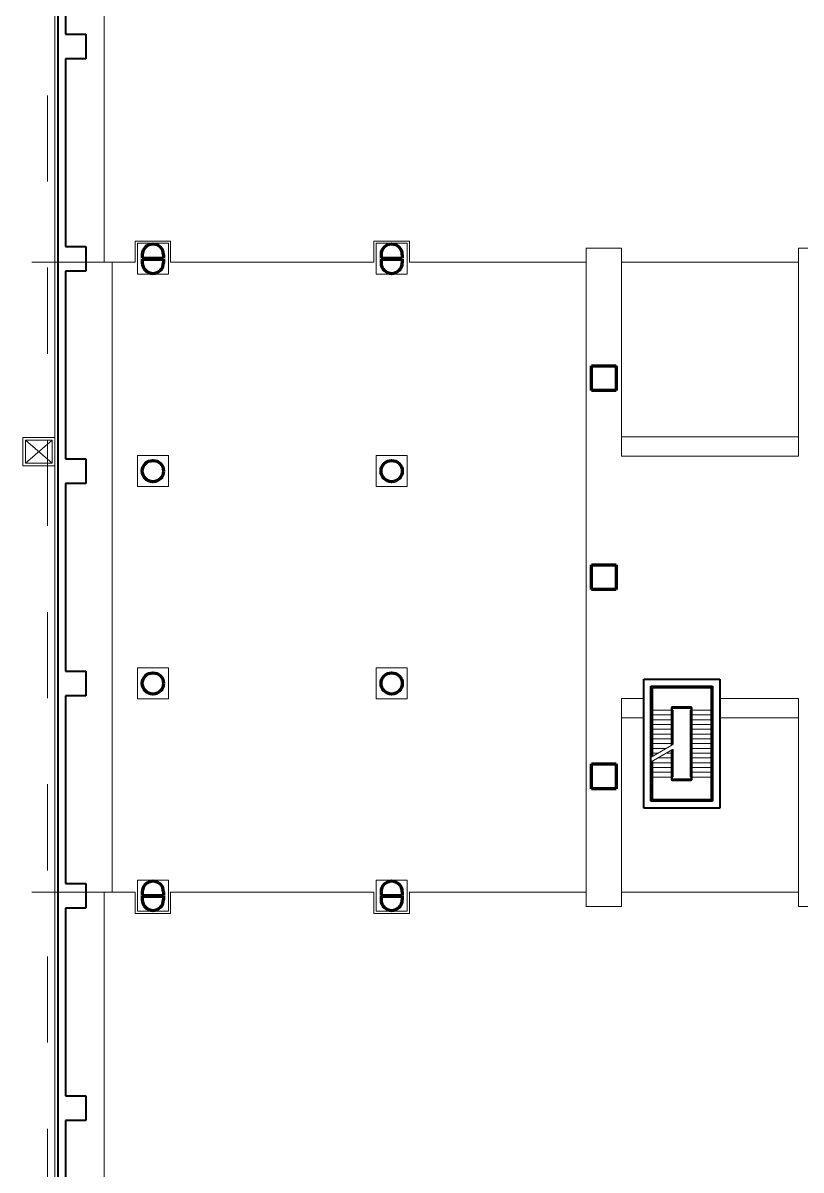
# Model space of a CAD drawing. Header units: metres. Extents: x 1807 to 3745, y 842 to 1968.
# Drawn here: x 3558.2 to 3602.2, y 1388.5 to 1453.3 of the extents above; entities that cross this region are included whole.
import ezdxf

# ---------------------------------------------------------------- set-up
doc = ezdxf.new("R2010")
doc.units = ezdxf.units.M
doc.header["$MEASUREMENT"] = 0
doc.linetypes.add('DGN2', pattern=[9.732586, 4.866293, -4.866293])
doc.layers.add('Level 1', color=7, linetype='Continuous', lineweight=0)

msp = doc.modelspace()

# ---------------------------------------------------------------- linework, layer by layer
at = {"layer": 'Level 1', "color": 7, "linetype": 'DGN2', "lineweight": 0}
msp.add_line((3559.54, 1585.49), (3559.54, 1258.51), dxfattribs=at)
at = {"layer": 'Level 1', "color": 7, "linetype": 'Continuous', "lineweight": 13}
for p, q in [((3562.75, 1526.2), (3562.75, 1439.8)), ((3562.75, 1439.8), (3563.2, 1439.8)), ((3563.2, 1439.8), (3563.2, 1404.2)), ((3559.95, 1429.9), (3558.15, 1429.9)), ((3558.15, 1429.9), (3558.15, 1428.3)), ((3559.8, 1429.75), (3558.3, 1429.75)), ((3558.3, 1429.75), (3558.3, 1428.45)), ((3559.8, 1428.45), (3559.8, 1429.75)), ((3559.95, 1428.3), (3559.95, 1429.9)), ((3558.15, 1428.3), (3559.95, 1428.3)), ((3558.3, 1428.45), (3559.8, 1428.45)), ((3593.67, 1415.83), (3597.13, 1415.83)), ((3593.67, 1409.37), (3593.67, 1415.83)), ((3593.77, 1415.83), (3593.87, 1415.83)), ((3593.77, 1415.83), (3593.775, 1415.825)), ((3593.865, 1415.825), (3593.775, 1415.825)), ((3593.775, 1415.79), (3597.025, 1415.79)), ((3593.812, 1415.79), (3593.812, 1415.825)), ((3593.827, 1415.79), (3593.827, 1415.825)), ((3593.87, 1415.83), (3593.865, 1415.825)), ((3596.93, 1415.83), (3597.03, 1415.83)), ((3596.93, 1415.83), (3596.935, 1415.825)), ((3597.025, 1415.825), (3596.935, 1415.825)), ((3596.972, 1415.79), (3596.972, 1415.825)), ((3596.988, 1415.79), (3596.988, 1415.825)), ((3597.03, 1415.83), (3597.025, 1415.825)), ((3597.13, 1415.83), (3597.13, 1409.37)), ((3593.67, 1415.63), (3593.67, 1415.73)), ((3593.67, 1415.73), (3593.675, 1415.725)), ((3593.67, 1415.63), (3593.675, 1415.635)), ((3593.675, 1415.725), (3593.675, 1415.635)), ((3593.71, 1415.688), (3593.675, 1415.688)), ((3593.71, 1415.672), (3593.675, 1415.672)), ((3593.71, 1411.86), (3593.71, 1415.725)), ((3593.76, 1411.891), (3593.76, 1415.725)), ((3593.775, 1415.74), (3597.025, 1415.74)), ((3597.04, 1409.475), (3597.04, 1415.725)), ((3597.09, 1409.475), (3597.09, 1415.725)), ((3597.09, 1415.688), (3597.125, 1415.688)), ((3597.09, 1415.672), (3597.125, 1415.672)), ((3597.13, 1415.73), (3597.125, 1415.725)), ((3597.125, 1415.725), (3597.125, 1415.635)), ((3597.13, 1415.63), (3597.125, 1415.635)), ((3597.13, 1415.63), (3597.13, 1415.73)), ((3594.8, 1414.635), (3594.8, 1412.483)), ((3594.85, 1414.635), (3594.85, 1412.512)), ((3595.935, 1414.7), (3594.865, 1414.7)), ((3595.935, 1414.65), (3594.865, 1414.65)), ((3594.899, 1414.585), (3594.899, 1414.601)), ((3594.899, 1414.601), (3595.901, 1414.601)), ((3595.901, 1414.585), (3594.899, 1414.585)), ((3594.914, 1414.486), (3594.899, 1414.486)), ((3594.899, 1414.486), (3594.899, 1414.385)), ((3594.914, 1414.385), (3594.914, 1414.486)), ((3594.945, 1414.65), (3594.945, 1414.601)), ((3594.96, 1414.65), (3594.96, 1414.601)), ((3595.84, 1414.65), (3595.84, 1414.601)), ((3595.855, 1414.65), (3595.855, 1414.601)), ((3595.885, 1414.486), (3595.901, 1414.486)), ((3595.885, 1414.325), (3595.885, 1414.486)), ((3595.901, 1414.601), (3595.901, 1414.585)), ((3595.901, 1414.486), (3595.901, 1414.325)), ((3595.95, 1410.565), (3595.95, 1414.635)), ((3596, 1410.565), (3596, 1414.635)), ((3593.67, 1414.335), (3593.67, 1414.435)), ((3593.67, 1414.435), (3593.675, 1414.43)), ((3593.67, 1414.335), (3593.675, 1414.34)), ((3593.675, 1414.43), (3593.675, 1414.34)), ((3593.71, 1414.392), (3593.675, 1414.392)), ((3593.71, 1414.378), (3593.675, 1414.378)), ((3594.85, 1414.392), (3594.899, 1414.392)), ((3594.85, 1414.378), (3594.899, 1414.378)), ((3594.899, 1414.385), (3594.899, 1412.541)), ((3594.899, 1414.385), (3594.914, 1414.385)), ((3594.914, 1414.385), (3594.914, 1412.549)), ((3595.885, 1410.815), (3595.885, 1414.325)), ((3595.901, 1414.325), (3595.885, 1414.325)), ((3595.901, 1414.325), (3595.885, 1414.325)), ((3595.95, 1414.332), (3595.901, 1414.332)), ((3595.901, 1414.325), (3595.901, 1410.815)), ((3595.95, 1414.318), (3595.901, 1414.318)), ((3597.09, 1414.332), (3597.125, 1414.332)), ((3597.09, 1414.318), (3597.125, 1414.318)), ((3597.13, 1414.375), (3597.125, 1414.37)), ((3597.125, 1414.37), (3597.125, 1414.28)), ((3597.13, 1414.275), (3597.125, 1414.28)), ((3597.13, 1414.275), (3597.13, 1414.375)), ((3593.67, 1412.985), (3593.67, 1413.085)), ((3593.67, 1413.085), (3593.675, 1413.08)), ((3593.67, 1412.985), (3593.675, 1412.99)), ((3593.675, 1413.08), (3593.675, 1412.99)), ((3593.71, 1413.043), (3593.675, 1413.043)), ((3593.71, 1413.027), (3593.675, 1413.027)), ((3594.85, 1413.043), (3594.899, 1413.043)), ((3594.85, 1413.027), (3594.899, 1413.027)), ((3595.95, 1412.983), (3595.901, 1412.983)), ((3595.95, 1412.967), (3595.901, 1412.967)), ((3597.09, 1412.983), (3597.125, 1412.983)), ((3597.09, 1412.967), (3597.125, 1412.967)), ((3597.13, 1413.025), (3597.125, 1413.02)), ((3597.125, 1413.02), (3597.125, 1412.93)), ((3597.13, 1412.925), (3597.125, 1412.93)), ((3597.13, 1412.925), (3597.13, 1413.025)), ((3593.67, 1412.275), (3593.67, 1412.175)), ((3593.67, 1412.275), (3593.675, 1412.27)), ((3593.67, 1412.175), (3593.675, 1412.18)), ((3593.675, 1412.18), (3593.675, 1412.27)), ((3593.71, 1412.233), (3593.675, 1412.233)), ((3593.71, 1412.217), (3593.675, 1412.217)), ((3594.8, 1412.213), (3594.8, 1410.565)), ((3594.85, 1412.242), (3594.85, 1410.565)), ((3594.85, 1412.233), (3594.899, 1412.233)), ((3594.85, 1412.217), (3594.899, 1412.217)), ((3594.899, 1412.271), (3594.899, 1410.875)), ((3594.914, 1410.875), (3594.914, 1412.279)), ((3595.95, 1412.172), (3595.901, 1412.172)), ((3595.95, 1412.158), (3595.901, 1412.158)), ((3597.09, 1412.172), (3597.125, 1412.172)), ((3597.09, 1412.158), (3597.125, 1412.158)), ((3597.13, 1412.215), (3597.125, 1412.21)), ((3597.125, 1412.12), (3597.125, 1412.21)), ((3597.13, 1412.115), (3597.125, 1412.12)), ((3597.13, 1412.215), (3597.13, 1412.115)), ((3593.71, 1409.475), (3593.71, 1411.591)), ((3593.76, 1409.475), (3593.76, 1411.624)), ((3593.67, 1410.925), (3593.67, 1410.825)), ((3593.67, 1410.925), (3593.675, 1410.92)), ((3593.67, 1410.825), (3593.675, 1410.83)), ((3593.675, 1410.83), (3593.675, 1410.92)), ((3593.71, 1410.882), (3593.675, 1410.882)), ((3593.71, 1410.868), (3593.675, 1410.868)), ((3594.85, 1410.882), (3594.899, 1410.882)), ((3594.85, 1410.868), (3594.899, 1410.868)), ((3594.899, 1410.875), (3594.914, 1410.875)), ((3594.899, 1410.875), (3594.914, 1410.875)), ((3594.899, 1410.715), (3594.899, 1410.875)), ((3594.914, 1410.715), (3594.899, 1410.715)), ((3595.901, 1410.614), (3594.899, 1410.614)), ((3594.899, 1410.614), (3594.899, 1410.6)), ((3594.899, 1410.6), (3595.901, 1410.6)), ((3594.914, 1410.875), (3594.914, 1410.715)), ((3594.945, 1410.55), (3594.945, 1410.6)), ((3594.96, 1410.55), (3594.96, 1410.6)), ((3595.84, 1410.55), (3595.84, 1410.6)), ((3595.855, 1410.55), (3595.855, 1410.6)), ((3595.901, 1410.815), (3595.885, 1410.815)), ((3595.901, 1410.815), (3595.885, 1410.815)), ((3595.885, 1410.815), (3595.885, 1410.715)), ((3595.885, 1410.715), (3595.901, 1410.715)), ((3595.95, 1410.822), (3595.901, 1410.822)), ((3595.901, 1410.715), (3595.901, 1410.815)), ((3595.95, 1410.807), (3595.901, 1410.807)), ((3595.901, 1410.6), (3595.901, 1410.614)), ((3597.09, 1410.822), (3597.125, 1410.822)), ((3597.09, 1410.807), (3597.125, 1410.807)), ((3597.13, 1410.865), (3597.125, 1410.86)), ((3597.125, 1410.77), (3597.125, 1410.86)), ((3597.13, 1410.765), (3597.125, 1410.77)), ((3597.13, 1410.865), (3597.13, 1410.765)), ((3594.865, 1410.55), (3595.935, 1410.55)), ((3594.865, 1410.5), (3595.935, 1410.5)), ((3593.67, 1409.57), (3593.67, 1409.47)), ((3593.67, 1409.57), (3593.675, 1409.565)), ((3593.67, 1409.47), (3593.675, 1409.475)), ((3597.13, 1409.37), (3593.67, 1409.37)), ((3593.675, 1409.475), (3593.675, 1409.565)), ((3593.71, 1409.527), (3593.675, 1409.527)), ((3593.71, 1409.513), (3593.675, 1409.513)), ((3593.77, 1409.37), (3593.775, 1409.375)), ((3593.77, 1409.37), (3593.87, 1409.37)), ((3593.775, 1409.46), (3597.025, 1409.46)), ((3593.775, 1409.41), (3597.025, 1409.41)), ((3593.865, 1409.375), (3593.775, 1409.375)), ((3593.812, 1409.41), (3593.812, 1409.375)), ((3593.827, 1409.41), (3593.827, 1409.375)), ((3593.87, 1409.37), (3593.865, 1409.375)), ((3596.93, 1409.37), (3596.935, 1409.375)), ((3596.93, 1409.37), (3597.03, 1409.37)), ((3597.025, 1409.375), (3596.935, 1409.375)), ((3596.972, 1409.41), (3596.972, 1409.375)), ((3596.988, 1409.41), (3596.988, 1409.375)), ((3597.03, 1409.37), (3597.025, 1409.375)), ((3597.09, 1409.527), (3597.125, 1409.527)), ((3597.09, 1409.513), (3597.125, 1409.513)), ((3597.13, 1409.57), (3597.125, 1409.565)), ((3597.125, 1409.475), (3597.125, 1409.565)), ((3597.13, 1409.47), (3597.125, 1409.475)), ((3597.13, 1409.57), (3597.13, 1409.47)), ((3563.2, 1404.2), (3562.75, 1404.2)), ((3562.75, 1404.2), (3562.75, 1320.35))]:
    msp.add_line(p, q, dxfattribs=at)
at = {"layer": 'Level 1', "color": 7, "linetype": 'Continuous', "lineweight": 40}
for p, q in [((3560.15, 1321.1), (3560.15, 1522.9)), ((3560.55, 1463.3), (3560.55, 1452.7)), ((3560.55, 1452.7), (3561.7, 1452.7)), ((3561.7, 1452.7), (3561.7, 1451.3)), ((3560.55, 1451.3), (3560.55, 1440.7)), ((3561.7, 1451.3), (3560.55, 1451.3)), ((3560.55, 1440.7), (3561.7, 1440.7)), ((3561.7, 1440.7), (3561.7, 1439.3)), ((3560.55, 1439.3), (3560.55, 1428.7)), ((3561.7, 1439.3), (3560.55, 1439.3)), ((3560.55, 1428.7), (3561.7, 1428.7)), ((3561.7, 1428.7), (3561.7, 1427.3)), ((3560.55, 1427.3), (3560.55, 1416.7)), ((3561.7, 1427.3), (3560.55, 1427.3)), ((3560.55, 1416.7), (3561.7, 1416.7)), ((3561.7, 1416.7), (3561.7, 1415.3)), ((3593.25, 1416.25), (3597.55, 1416.25)), ((3593.25, 1408.95), (3593.25, 1416.25)), ((3593.65, 1415.85), (3597.15, 1415.85)), ((3593.65, 1409.35), (3593.65, 1415.85)), ((3597.15, 1415.85), (3597.15, 1409.35)), ((3597.55, 1416.25), (3597.55, 1408.95)), ((3560.55, 1415.3), (3560.55, 1404.7)), ((3561.7, 1415.3), (3560.55, 1415.3)), ((3597.15, 1409.35), (3593.65, 1409.35)), ((3597.55, 1408.95), (3593.25, 1408.95)), ((3560.55, 1404.7), (3561.7, 1404.7)), ((3561.7, 1404.7), (3561.7, 1403.3)), ((3560.55, 1403.3), (3560.55, 1392.7)), ((3561.7, 1403.3), (3560.55, 1403.3)), ((3560.55, 1392.7), (3561.7, 1392.7)), ((3561.7, 1392.7), (3561.7, 1391.3)), ((3560.55, 1391.3), (3560.55, 1380.7)), ((3561.7, 1391.3), (3560.55, 1391.3))]:
    msp.add_line(p, q, dxfattribs=at)
at = {"layer": 'Level 1', "color": 7, "linetype": 'Continuous', "lineweight": 0}
for p, q in [((3559.95, 1521.425), (3559.95, 1322.575)), ((3564.5, 1439.8), (3564.5, 1441)), ((3564.5, 1441), (3566.5, 1441)), ((3564.5, 1439.8), (3564.5, 1441)), ((3564.5, 1441), (3566.5, 1441)), ((3564.625, 1440.875), (3566.375, 1440.875)), ((3564.625, 1439.125), (3564.625, 1440.875)), ((3564.625, 1440.875), (3566.375, 1440.875)), ((3564.625, 1439.125), (3564.625, 1440.875)), ((3566.375, 1440.875), (3566.375, 1439.125)), ((3566.375, 1440.875), (3566.375, 1439.125)), ((3566.5, 1441), (3566.5, 1439.8)), ((3566.5, 1441), (3566.5, 1439.8)), ((3578, 1439.8), (3578, 1441)), ((3578, 1441), (3580, 1441)), ((3578, 1439.8), (3578, 1441)), ((3578, 1441), (3580, 1441)), ((3578.125, 1440.875), (3579.875, 1440.875)), ((3578.125, 1439.125), (3578.125, 1440.875)), ((3578.125, 1440.875), (3579.875, 1440.875)), ((3578.125, 1439.125), (3578.125, 1440.875)), ((3579.875, 1440.875), (3579.875, 1439.125)), ((3579.875, 1440.875), (3579.875, 1439.125)), ((3580, 1441), (3580, 1439.8)), ((3580, 1441), (3580, 1439.8)), ((3590, 1439.8), (3590, 1440.6)), ((3590, 1440.6), (3592, 1440.6)), ((3590, 1439.8), (3590, 1440.6)), ((3590, 1440.6), (3592, 1440.6)), ((3592, 1440.6), (3592, 1439.8)), ((3592, 1440.6), (3592, 1439.8)), ((3602, 1439.8), (3602, 1440.6)), ((3602, 1440.6), (3604, 1440.6)), ((3558.656, 1439.8), (3564.5, 1439.8)), ((3563.2, 1439.8), (3564.5, 1439.8)), ((3566.5, 1439.8), (3578, 1439.8)), ((3566.5, 1439.8), (3578, 1439.8)), ((3580, 1439.8), (3590, 1439.8)), ((3580, 1439.8), (3590, 1439.8)), ((3590, 1439.8), (3590, 1404.2)), ((3590, 1439.8), (3590, 1404.2)), ((3592, 1439.8), (3592, 1428.85)), ((3592, 1439.8), (3592.3, 1439.8)), ((3592, 1439.8), (3592, 1428.85)), ((3592, 1439.8), (3602, 1439.8)), ((3602, 1439.8), (3602, 1428.85)), ((3566.375, 1439.125), (3564.625, 1439.125)), ((3566.375, 1439.125), (3564.625, 1439.125)), ((3579.875, 1439.125), (3578.125, 1439.125)), ((3579.875, 1439.125), (3578.125, 1439.125)), ((3559.8, 1429.75), (3558.3, 1428.45)), ((3558.3, 1429.75), (3559.8, 1428.45)), ((3592, 1429.935), (3592.3, 1429.935)), ((3592, 1429.935), (3602, 1429.935)), ((3564.625, 1428.875), (3566.375, 1428.875)), ((3564.625, 1427.125), (3564.625, 1428.875)), ((3564.625, 1428.875), (3566.375, 1428.875)), ((3564.625, 1427.125), (3564.625, 1428.875)), ((3566.375, 1428.875), (3566.375, 1427.125)), ((3566.375, 1428.875), (3566.375, 1427.125)), ((3578.125, 1428.875), (3579.875, 1428.875)), ((3578.125, 1427.125), (3578.125, 1428.875)), ((3578.125, 1428.875), (3579.875, 1428.875)), ((3578.125, 1427.125), (3578.125, 1428.875)), ((3579.875, 1428.875), (3579.875, 1427.125)), ((3579.875, 1428.875), (3579.875, 1427.125)), ((3592, 1428.85), (3592.3, 1428.85)), ((3592, 1428.85), (3602, 1428.85)), ((3566.375, 1427.125), (3564.625, 1427.125)), ((3566.375, 1427.125), (3564.625, 1427.125)), ((3579.875, 1427.125), (3578.125, 1427.125)), ((3579.875, 1427.125), (3578.125, 1427.125)), ((3564.625, 1416.875), (3566.375, 1416.875)), ((3564.625, 1415.125), (3564.625, 1416.875)), ((3564.625, 1416.875), (3566.375, 1416.875)), ((3564.625, 1415.125), (3564.625, 1416.875)), ((3566.375, 1416.875), (3566.375, 1415.125)), ((3566.375, 1416.875), (3566.375, 1415.125)), ((3578.125, 1416.875), (3579.875, 1416.875)), ((3578.125, 1415.125), (3578.125, 1416.875)), ((3578.125, 1416.875), (3579.875, 1416.875)), ((3578.125, 1415.125), (3578.125, 1416.875)), ((3579.875, 1416.875), (3579.875, 1415.125)), ((3579.875, 1416.875), (3579.875, 1415.125)), ((3595.35, 1415.83), (3595.45, 1415.83)), ((3595.35, 1415.83), (3595.355, 1415.825)), ((3595.445, 1415.825), (3595.355, 1415.825)), ((3595.392, 1415.79), (3595.392, 1415.825)), ((3595.407, 1415.79), (3595.407, 1415.825)), ((3595.45, 1415.83), (3595.445, 1415.825)), ((3592, 1415.15), (3592, 1404.2)), ((3592, 1415.15), (3592.3, 1415.15)), ((3592, 1415.15), (3592, 1404.2)), ((3592, 1415.15), (3593.25, 1415.15)), ((3597.55, 1415.15), (3602, 1415.15)), ((3602, 1415.15), (3602, 1404.2)), ((3566.375, 1415.125), (3564.625, 1415.125)), ((3566.375, 1415.125), (3564.625, 1415.125)), ((3579.875, 1415.125), (3578.125, 1415.125)), ((3579.875, 1415.125), (3578.125, 1415.125)), ((3593.71, 1414.49), (3593.67, 1414.49)), ((3594.8, 1414.49), (3593.76, 1414.49)), ((3594.875, 1414.49), (3594.85, 1414.49)), ((3594.875, 1414.625), (3595.925, 1414.625)), ((3594.875, 1412.535), (3594.875, 1414.625)), ((3595.925, 1414.625), (3595.925, 1410.575)), ((3595.925, 1414.49), (3595.95, 1414.49)), ((3596, 1414.49), (3597.04, 1414.49)), ((3597.09, 1414.49), (3597.13, 1414.49)), ((3592, 1414.065), (3592.3, 1414.065)), ((3592, 1414.065), (3593.25, 1414.065)), ((3593.71, 1414.22), (3593.67, 1414.22)), ((3593.71, 1413.95), (3593.67, 1413.95)), ((3594.8, 1414.22), (3593.76, 1414.22)), ((3594.8, 1413.95), (3593.76, 1413.95)), ((3594.875, 1414.22), (3594.85, 1414.22)), ((3594.875, 1413.95), (3594.85, 1413.95)), ((3595.925, 1414.22), (3595.95, 1414.22)), ((3595.925, 1413.95), (3595.95, 1413.95)), ((3596, 1414.22), (3597.04, 1414.22)), ((3596, 1413.95), (3597.04, 1413.95)), ((3597.09, 1414.22), (3597.13, 1414.22)), ((3597.09, 1413.95), (3597.13, 1413.95)), ((3597.55, 1414.065), (3602, 1414.065)), ((3593.71, 1413.68), (3593.67, 1413.68)), ((3593.71, 1413.41), (3593.67, 1413.41)), ((3594.8, 1413.68), (3593.76, 1413.68)), ((3594.8, 1413.41), (3593.76, 1413.41)), ((3594.875, 1413.68), (3594.85, 1413.68)), ((3594.875, 1413.41), (3594.85, 1413.41)), ((3595.925, 1413.68), (3595.95, 1413.68)), ((3595.925, 1413.41), (3595.95, 1413.41)), ((3596, 1413.68), (3597.04, 1413.68)), ((3596, 1413.41), (3597.04, 1413.41)), ((3597.09, 1413.68), (3597.13, 1413.68)), ((3597.09, 1413.41), (3597.13, 1413.41)), ((3593.71, 1413.14), (3593.67, 1413.14)), ((3593.71, 1412.87), (3593.67, 1412.87)), ((3593.71, 1412.6), (3593.67, 1412.6)), ((3594.8, 1413.14), (3593.76, 1413.14)), ((3594.8, 1412.87), (3593.76, 1412.87)), ((3594.8, 1412.6), (3593.76, 1412.6)), ((3594.875, 1413.14), (3594.85, 1413.14)), ((3594.875, 1412.87), (3594.85, 1412.87)), ((3594.875, 1412.6), (3594.85, 1412.6)), ((3595.925, 1413.14), (3595.95, 1413.14)), ((3595.925, 1412.87), (3595.95, 1412.87)), ((3595.925, 1412.6), (3595.95, 1412.6)), ((3596, 1413.14), (3597.04, 1413.14)), ((3596, 1412.87), (3597.04, 1412.87)), ((3596, 1412.6), (3597.04, 1412.6)), ((3597.09, 1413.14), (3597.13, 1413.14)), ((3597.09, 1412.87), (3597.13, 1412.87)), ((3597.09, 1412.6), (3597.13, 1412.6)), ((3593.67, 1411.84), (3594.85, 1412.521)), ((3593.71, 1412.33), (3593.67, 1412.33)), ((3593.67, 1411.57), (3594.875, 1412.265)), ((3593.71, 1412.06), (3593.67, 1412.06)), ((3594.519, 1412.33), (3593.76, 1412.33)), ((3594.052, 1412.06), (3593.76, 1412.06)), ((3594.8, 1412.06), (3594.519, 1412.06)), ((3594.875, 1412.06), (3594.85, 1412.06)), ((3594.875, 1410.575), (3594.875, 1412.265)), ((3595.925, 1412.33), (3595.95, 1412.33)), ((3595.925, 1412.06), (3595.95, 1412.06)), ((3596, 1412.33), (3597.04, 1412.33)), ((3596, 1412.06), (3597.04, 1412.06)), ((3597.09, 1412.33), (3597.13, 1412.33)), ((3597.09, 1412.06), (3597.13, 1412.06)), ((3593.71, 1411.52), (3593.67, 1411.52)), ((3593.71, 1411.25), (3593.67, 1411.25)), ((3594.8, 1411.52), (3593.76, 1411.52)), ((3594.8, 1411.25), (3593.76, 1411.25)), ((3594.8, 1411.79), (3594.052, 1411.79)), ((3594.875, 1411.79), (3594.85, 1411.79)), ((3594.875, 1411.52), (3594.85, 1411.52)), ((3594.875, 1411.25), (3594.85, 1411.25)), ((3595.925, 1411.79), (3595.95, 1411.79)), ((3595.925, 1411.52), (3595.95, 1411.52)), ((3595.925, 1411.25), (3595.95, 1411.25)), ((3596, 1411.79), (3597.04, 1411.79)), ((3596, 1411.52), (3597.04, 1411.52)), ((3596, 1411.25), (3597.04, 1411.25)), ((3597.09, 1411.79), (3597.13, 1411.79)), ((3597.09, 1411.52), (3597.13, 1411.52)), ((3597.09, 1411.25), (3597.13, 1411.25)), ((3593.71, 1410.98), (3593.67, 1410.98)), ((3593.71, 1410.71), (3593.67, 1410.71)), ((3594.8, 1410.98), (3593.76, 1410.98)), ((3594.8, 1410.71), (3593.76, 1410.71)), ((3594.875, 1410.98), (3594.85, 1410.98)), ((3594.875, 1410.71), (3594.85, 1410.71)), ((3595.925, 1410.98), (3595.95, 1410.98)), ((3595.925, 1410.71), (3595.95, 1410.71)), ((3596, 1410.98), (3597.04, 1410.98)), ((3596, 1410.71), (3597.04, 1410.71)), ((3597.09, 1410.98), (3597.13, 1410.98)), ((3597.09, 1410.71), (3597.13, 1410.71)), ((3595.925, 1410.575), (3594.875, 1410.575)), ((3595.35, 1409.37), (3595.355, 1409.375)), ((3595.35, 1409.37), (3595.45, 1409.37)), ((3595.445, 1409.375), (3595.355, 1409.375)), ((3595.392, 1409.41), (3595.392, 1409.375)), ((3595.407, 1409.41), (3595.407, 1409.375)), ((3595.45, 1409.37), (3595.445, 1409.375)), ((3564.625, 1404.875), (3566.375, 1404.875)), ((3564.625, 1403.125), (3564.625, 1404.875)), ((3564.625, 1404.875), (3566.375, 1404.875)), ((3564.625, 1403.125), (3564.625, 1404.875)), ((3566.375, 1404.875), (3566.375, 1403.125)), ((3566.375, 1404.875), (3566.375, 1403.125)), ((3578.125, 1404.875), (3579.875, 1404.875)), ((3578.125, 1403.125), (3578.125, 1404.875)), ((3578.125, 1404.875), (3579.875, 1404.875)), ((3578.125, 1403.125), (3578.125, 1404.875)), ((3579.875, 1404.875), (3579.875, 1403.125)), ((3579.875, 1404.875), (3579.875, 1403.125)), ((3564.5, 1404.2), (3558.656, 1404.2)), ((3564.5, 1404.2), (3563.2, 1404.2)), ((3564.5, 1403), (3564.5, 1404.2)), ((3564.5, 1403), (3564.5, 1404.2)), ((3578, 1404.2), (3566.5, 1404.2)), ((3566.5, 1404.2), (3566.5, 1403)), ((3578, 1404.2), (3566.5, 1404.2)), ((3566.5, 1404.2), (3566.5, 1403)), ((3578, 1403), (3578, 1404.2)), ((3578, 1403), (3578, 1404.2)), ((3590, 1404.2), (3580, 1404.2)), ((3580, 1404.2), (3580, 1403)), ((3590, 1404.2), (3580, 1404.2)), ((3580, 1404.2), (3580, 1403)), ((3590, 1403.4), (3590, 1404.2)), ((3590, 1403.4), (3590, 1404.2)), ((3592, 1404.2), (3592, 1403.4)), ((3592.3, 1404.2), (3592, 1404.2)), ((3602, 1404.2), (3592, 1404.2)), ((3592, 1404.2), (3592, 1403.4)), ((3602, 1403.4), (3602, 1404.2)), ((3566.5, 1403), (3564.5, 1403)), ((3566.5, 1403), (3564.5, 1403)), ((3566.375, 1403.125), (3564.625, 1403.125)), ((3566.375, 1403.125), (3564.625, 1403.125)), ((3580, 1403), (3578, 1403)), ((3580, 1403), (3578, 1403)), ((3579.875, 1403.125), (3578.125, 1403.125)), ((3579.875, 1403.125), (3578.125, 1403.125)), ((3592, 1403.4), (3590, 1403.4)), ((3592, 1403.4), (3590, 1403.4)), ((3604, 1403.4), (3602, 1403.4))]:
    msp.add_line(p, q, dxfattribs=at)
at = {"layer": 'Level 1', "color": 7, "linetype": 'Continuous', "lineweight": 70}
for p, q in [((3564.9, 1440.225), (3564.9, 1440.025)), ((3564.9, 1440.225), (3564.9, 1440.025)), ((3564.9, 1440.025), (3566.1, 1440.025)), ((3564.9, 1440.025), (3566.1, 1440.025)), ((3564.9, 1439.975), (3566.1, 1439.975)), ((3564.9, 1439.975), (3564.9, 1439.775)), ((3564.9, 1439.975), (3566.1, 1439.975)), ((3564.9, 1439.975), (3564.9, 1439.775)), ((3566.1, 1440.225), (3566.1, 1440.025)), ((3566.1, 1440.225), (3566.1, 1440.025)), ((3566.1, 1439.975), (3566.1, 1439.775)), ((3566.1, 1439.975), (3566.1, 1439.775)), ((3578.4, 1440.225), (3578.4, 1440.025)), ((3578.4, 1440.225), (3578.4, 1440.025)), ((3578.4, 1440.025), (3579.6, 1440.025)), ((3578.4, 1440.025), (3579.6, 1440.025)), ((3578.4, 1439.975), (3579.6, 1439.975)), ((3578.4, 1439.975), (3578.4, 1439.775)), ((3578.4, 1439.975), (3579.6, 1439.975)), ((3578.4, 1439.975), (3578.4, 1439.775)), ((3579.6, 1440.225), (3579.6, 1440.025)), ((3579.6, 1440.225), (3579.6, 1440.025)), ((3579.6, 1439.975), (3579.6, 1439.775)), ((3579.6, 1439.975), (3579.6, 1439.775)), ((3590.3, 1433.95), (3591.7, 1433.95)), ((3590.3, 1432.55), (3590.3, 1433.95)), ((3590.3, 1433.95), (3591.7, 1433.95)), ((3590.3, 1432.55), (3590.3, 1433.95)), ((3591.7, 1433.95), (3591.7, 1432.55)), ((3591.7, 1433.95), (3591.7, 1432.55)), ((3591.7, 1432.55), (3590.3, 1432.55)), ((3591.7, 1432.55), (3590.3, 1432.55)), ((3590.3, 1422.7), (3591.7, 1422.7)), ((3590.3, 1421.3), (3590.3, 1422.7)), ((3590.3, 1422.7), (3591.7, 1422.7)), ((3590.3, 1421.3), (3590.3, 1422.7)), ((3591.7, 1422.7), (3591.7, 1421.3)), ((3591.7, 1422.7), (3591.7, 1421.3)), ((3591.7, 1421.3), (3590.3, 1421.3)), ((3591.7, 1421.3), (3590.3, 1421.3)), ((3590.3, 1411.45), (3591.7, 1411.45)), ((3590.3, 1410.05), (3590.3, 1411.45)), ((3590.3, 1411.45), (3591.7, 1411.45)), ((3590.3, 1410.05), (3590.3, 1411.45)), ((3591.7, 1411.45), (3591.7, 1410.05)), ((3591.7, 1411.45), (3591.7, 1410.05)), ((3591.7, 1410.05), (3590.3, 1410.05)), ((3591.7, 1410.05), (3590.3, 1410.05)), ((3564.9, 1404.225), (3564.9, 1404.025)), ((3564.9, 1404.225), (3564.9, 1404.025)), ((3566.1, 1404.225), (3566.1, 1404.025)), ((3566.1, 1404.225), (3566.1, 1404.025)), ((3578.4, 1404.225), (3578.4, 1404.025)), ((3578.4, 1404.225), (3578.4, 1404.025)), ((3579.6, 1404.225), (3579.6, 1404.025)), ((3579.6, 1404.225), (3579.6, 1404.025)), ((3564.9, 1404.025), (3566.1, 1404.025)), ((3564.9, 1404.025), (3566.1, 1404.025)), ((3564.9, 1403.975), (3566.1, 1403.975)), ((3564.9, 1403.975), (3564.9, 1403.775)), ((3564.9, 1403.975), (3566.1, 1403.975)), ((3564.9, 1403.975), (3564.9, 1403.775)), ((3566.1, 1403.975), (3566.1, 1403.775)), ((3566.1, 1403.975), (3566.1, 1403.775)), ((3578.4, 1404.025), (3579.6, 1404.025)), ((3578.4, 1404.025), (3579.6, 1404.025)), ((3578.4, 1403.975), (3579.6, 1403.975)), ((3578.4, 1403.975), (3578.4, 1403.775)), ((3578.4, 1403.975), (3579.6, 1403.975)), ((3578.4, 1403.975), (3578.4, 1403.775)), ((3579.6, 1403.975), (3579.6, 1403.775)), ((3579.6, 1403.975), (3579.6, 1403.775))]:
    msp.add_line(p, q, dxfattribs=at)
for centre in [(3565.5, 1428), (3565.5, 1428), (3579, 1428), (3579, 1428), (3565.5, 1416), (3565.5, 1416), (3579, 1416), (3579, 1416)]:
    msp.add_circle(centre, 0.6, dxfattribs=at)
at = {"layer": 'Level 1', "color": 7, "linetype": 'Continuous', "lineweight": 13}
for centre in [(3594.952, 1414.675), (3595.847, 1414.675), (3594.825, 1414.385), (3595.975, 1414.325), (3594.825, 1413.035), (3595.975, 1412.975), (3594.825, 1412.225), (3595.975, 1412.165), (3594.825, 1410.875), (3595.975, 1410.815), (3594.952, 1410.525), (3595.847, 1410.525)]:
    msp.add_circle(centre, 0.025, dxfattribs=at)
at = {"layer": 'Level 1', "color": 7, "linetype": 'Continuous', "lineweight": 70}
for centre, start, end in [((3565.5, 1440.225), 0, 180), ((3565.5, 1440.225), 0, 180), ((3579, 1440.225), 0, 180), ((3579, 1440.225), 0, 180), ((3565.5, 1439.775), 180, 0), ((3565.5, 1439.775), 180, 0), ((3579, 1439.775), 180, 0), ((3579, 1439.775), 180, 0), ((3565.5, 1404.225), 0, 180), ((3565.5, 1404.225), 0, 180), ((3579, 1404.225), 0, 180), ((3579, 1404.225), 0, 180), ((3565.5, 1403.775), 180, 0), ((3565.5, 1403.775), 180, 0), ((3579, 1403.775), 180, 0), ((3579, 1403.775), 180, 0)]:
    msp.add_arc(centre, 0.6, start, end, dxfattribs=at)
at = {"layer": 'Level 1', "color": 7, "linetype": 'Continuous', "lineweight": 13}
for centre, radius, start, end in [((3593.775, 1415.725), 0.065, 90, 180), ((3597.025, 1415.725), 0.065, 0, 90), ((3593.775, 1415.725), 0.015, 90, 180), ((3597.025, 1415.725), 0.015, 0, 90), ((3597.025, 1415.725), 0.015, 0, 90), ((3594.865, 1414.635), 0.065, 90, 180), ((3594.865, 1414.635), 0.015, 90, 180), ((3595.935, 1414.635), 0.065, 0, 90), ((3595.935, 1414.635), 0.015, 0, 90), ((3594.865, 1410.565), 0.065, 180, 270), ((3594.865, 1410.565), 0.015, 180, 270), ((3595.935, 1410.565), 0.015, 270, 0), ((3595.935, 1410.565), 0.065, 270, 0), ((3593.775, 1409.475), 0.065, 180, 270), ((3593.775, 1409.475), 0.015, 180, 270), ((3597.025, 1409.475), 0.015, 270, 0), ((3597.025, 1409.475), 0.065, 270, 0)]:
    msp.add_arc(centre, radius, start, end, dxfattribs=at)

doc.saveas('drawing.dxf')
